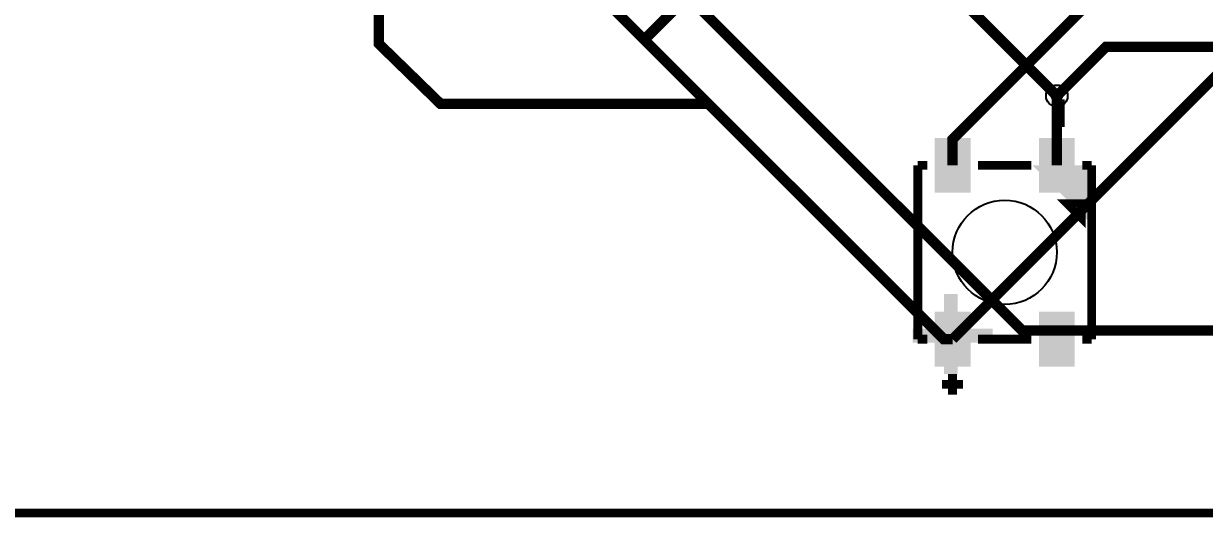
# Model space of a CAD drawing. Header units: millimetres. Extents: x -103 to 103, y -53 to 55.
# Drawn here: x -57.21 to -23.26, y -52.63 to -38.42 of the extents above; entities that cross this region are included whole.
import ezdxf

# ---------------------------------------------------------------- set-up
doc = ezdxf.new("R2010")
doc.units = ezdxf.units.MM
for name, color, linetype, true_color in [('BoardOutLine', 7, 'Continuous', 0xff00ff), ('BottomLayer', 7, 'Continuous', 0x0000ff), ('Document', 7, 'Continuous', 0xffffff), ('Hole', 7, 'Continuous', 0x222222), ('Inner1', 7, 'Continuous', 0x999966), ('Multi-Layer', 7, 'Continuous', 0xc0c0c0), ('TopLayer', 7, 'Continuous', 0xff0000), ('TopPasteMaskLayer', 7, 'Continuous', 0x808080), ('TopSilkLayer', 7, 'Continuous', 0xffcc00), ('TopSolderMaskLayer', 7, 'Continuous', 0x800080)]:
    doc.layers.add(name, color=color, linetype=linetype, true_color=true_color)

msp = doc.modelspace()

# ---------------------------------------------------------------- hatches: boundary and pattern name
at = {"layer": 'Document'}
for points in [[(-28.100000000000023, -42.500000000000114), (-28.200000000000045, -42.500000000000114), (-28.100000000000023, -42.60000000000002), (-26.5, -44.200000000000045), (-26.5, -42.500000000000114)], [(-30.749987299974578, -48.5), (-30.749987299974578, -46.200000000000045), (-30.449987299974623, -46.200000000000045), (-30.3499872999746, -46.200000000000045), (-30.3499872999746, -46.30000000000007), (-30.3499872999746, -48.5), (-30.749987299974578, -48.5)], [(-31.6500127000254, -47.200000000000045), (-31.6500127000254, -47.59999999999991), (-29.3499872999746, -47.59999999999991), (-29.3499872999746, -47.200000000000045)]]:
    msp.add_hatch(color=256, dxfattribs=at).paths.add_polyline_path(points)
at = {"layer": 'TopLayer'}
for points in [[(-30.998983997968026, -43.2505715011431), (-30.998983997968026, -41.749428498857014), (-30.00076200152398, -41.749428498857014), (-30.00076200152398, -43.2505715011431)], [(-27.99923799847602, -43.2505715011431), (-27.99923799847602, -41.749428498857014), (-27.001016002031974, -41.749428498857014), (-27.001016002031974, -43.2505715011431)], [(-30.998983997968026, -48.24930149860302), (-30.998983997968026, -46.75069850139698), (-30.00076200152398, -46.75069850139698), (-30.00076200152398, -48.24930149860302)], [(-27.99923799847602, -48.24930149860302), (-27.99923799847602, -46.75069850139698), (-27.001016002031974, -46.75069850139698), (-27.001016002031974, -48.24930149860302)]]:
    msp.add_hatch(color=256, dxfattribs=at).paths.add_polyline_path(points)
at = {"layer": 'TopPasteMaskLayer'}
for points in [[(-30.998983997968026, -43.2505715011431), (-30.998983997968026, -41.749428498857014), (-30.00076200152398, -41.749428498857014), (-30.00076200152398, -43.2505715011431)], [(-27.99923799847602, -43.2505715011431), (-27.99923799847602, -41.749428498857014), (-27.001016002031974, -41.749428498857014), (-27.001016002031974, -43.2505715011431)], [(-30.998983997968026, -48.24930149860302), (-30.998983997968026, -46.75069850139698), (-30.00076200152398, -46.75069850139698), (-30.00076200152398, -48.24930149860302)], [(-27.99923799847602, -48.24930149860302), (-27.99923799847602, -46.75069850139698), (-27.001016002031974, -46.75069850139698), (-27.001016002031974, -48.24930149860302)]]:
    msp.add_hatch(color=256, dxfattribs=at).paths.add_polyline_path(points)
at = {"layer": 'TopSolderMaskLayer'}
for points in [[(-31.01588725758097, -43.288694158033536), (-31.01588725758097, -41.711292938714905), (-29.983858741911035, -41.711292938714905), (-29.983858741911035, -43.288694158033536)], [(-28.016141258088965, -43.288694158033536), (-28.016141258088965, -41.711292938714905), (-26.98411274241903, -41.711292938714905), (-26.98411274241903, -43.288694158033536)], [(-31.01588725758097, -48.28737254248699), (-31.01588725758097, -46.71264036076457), (-29.983858741911035, -46.71264036076457), (-29.983858741911035, -48.28737254248699)], [(-28.016141258088965, -48.28737254248699), (-28.016141258088965, -46.71264036076457), (-26.98411274241903, -46.71264036076457), (-26.98411274241903, -48.28737254248699)]]:
    msp.add_hatch(color=256, dxfattribs=at).paths.add_polyline_path(points)

# ---------------------------------------------------------------- linework, layer by layer
at = {"layer": 'BoardOutLine', "const_width": 0.25400050800101603}
msp.add_lwpolyline([(-102.5, 52.5), (102.5, 52.5), (102.5, -52.5), (-102.5, -52.5), (-102.5, 52.5)], close=True, dxfattribs=at)
at = {"layer": 'BottomLayer', "const_width": 0.30000000000000004}
for points in [[(-32.80010160020322, -29.750190500380995), (-32.80010160020322, -35.20002540005078), (-27.500127000253997, -40.5)], [(-27.500127000253997, -40.5), (-26.090195580391082, -39.090068580137086), (-14, -39.090068580137086)]]:
    msp.add_lwpolyline(points, dxfattribs=at)
at = {"layer": 'Hole'}
msp.add_circle((-27.500127000253997, -40.500127000254), 0.15240030480060962, dxfattribs=at)
at = {"layer": 'Inner1', "const_width": 0.30000000000000004}
msp.add_lwpolyline([(-54.00050800101599, -22.999745999492006), (-52.75082550165098, -22.999745999492006), (-28.498856997713915, -47.24917449834902), (-20.088900177800383, -47.24917449834902), (-18.338074676149404, -49), (-10.5, -49), (-10.5, -42.689890779781535), (-9, -41.18989077978165)], dxfattribs=at)
at = {"layer": 'Multi-Layer'}
msp.add_circle((-27.500127000253997, -40.500127000254), 0.31000762001524007, dxfattribs=at)
at = {"layer": 'TopLayer', "const_width": 0.30000000000000004}
for points in [[(-39.3653797307594, -38.88460756921506), (-36.750063500127, -36.26929133858266), (-36.750063500127, -27.750063500127)], [(-43.24998729997458, -28.750012700025422), (-43.24998729997458, -35), (-30.750114300228574, -47.499872999746), (-30.499872999746003, -47.499872999746)], [(-47.000254000507994, -32.25044450088899), (-47.000254000507994, -38.99923799847602), (-45.22733045466089, -40.72644145288291), (-37.52349504699009, -40.72644145288291)], [(2.499364998730016, -47.5006350012701), (-9.751079502158973, -35.25019050038111), (-24.000508001015987, -35.25019050038111), (-30.50038100076199, -41.750063500127), (-30.50038100076199, -42.499364998730016)], [(-30.50038100076199, -47.5006350012701), (-19.49961899923801, -36.499872999746), (-9.751079502158973, -36.499872999746), (-0.5003810007619904, -45.750571501142986), (-0.5003810007619904, -47.5006350012701)], [(-27.499898399796848, -42.50017780035557), (-27.499898399796848, -40.500050800101576)]]:
    msp.add_lwpolyline(points, dxfattribs=at)
at = {"layer": 'TopSilkLayer', "const_width": 0.25400050800101603}
for points in [[(-27.399999999999977, -40.60000000000002), (-27.399999999999977, -41.39999999999998)], [(-31.499872999746003, -42.5005080010161), (-31.23012446024893, -42.5005080010161)], [(-31.499872999746003, -47.5005080010161), (-31.499872999746003, -42.5005080010161)], [(-29.769621539243076, -42.5005080010161), (-28.230378460756924, -42.5005080010161)], [(-26.76987553975107, -42.5005080010161), (-26.499872999746003, -42.5005080010161)], [(-26.499872999746003, -47.5005080010161), (-26.499872999746003, -42.5005080010161)], [(-31.499872999746003, -47.5005080010161), (-31.23012446024893, -47.5005080010161)], [(-29.769621539243076, -47.5005080010161), (-28.230378460756924, -47.5005080010161)], [(-26.76987553975107, -47.5005080010161), (-26.499872999746003, -47.5005080010161)], [(-30.5, -49.10000000000002), (-30.5, -48.5)], [(-30.799999999999955, -48.799999999999955), (-30.199999999999932, -48.799999999999955)]]:
    msp.add_lwpolyline(points, dxfattribs=at)
msp.add_lwpolyline([(-27.19989839979678, -43.600762001524004), (-26.799847599695227, -43.600762001524004), (-26.799974599949223, -44.000762001524095), (-27.19989839979678, -43.600762001524004)], close=True, dxfattribs=at)
at = {"layer": 'TopSilkLayer'}
msp.add_circle((-28.999999999999886, -45.000762001524095), 1.5001270002540006, dxfattribs=at)

doc.saveas('drawing.dxf')
